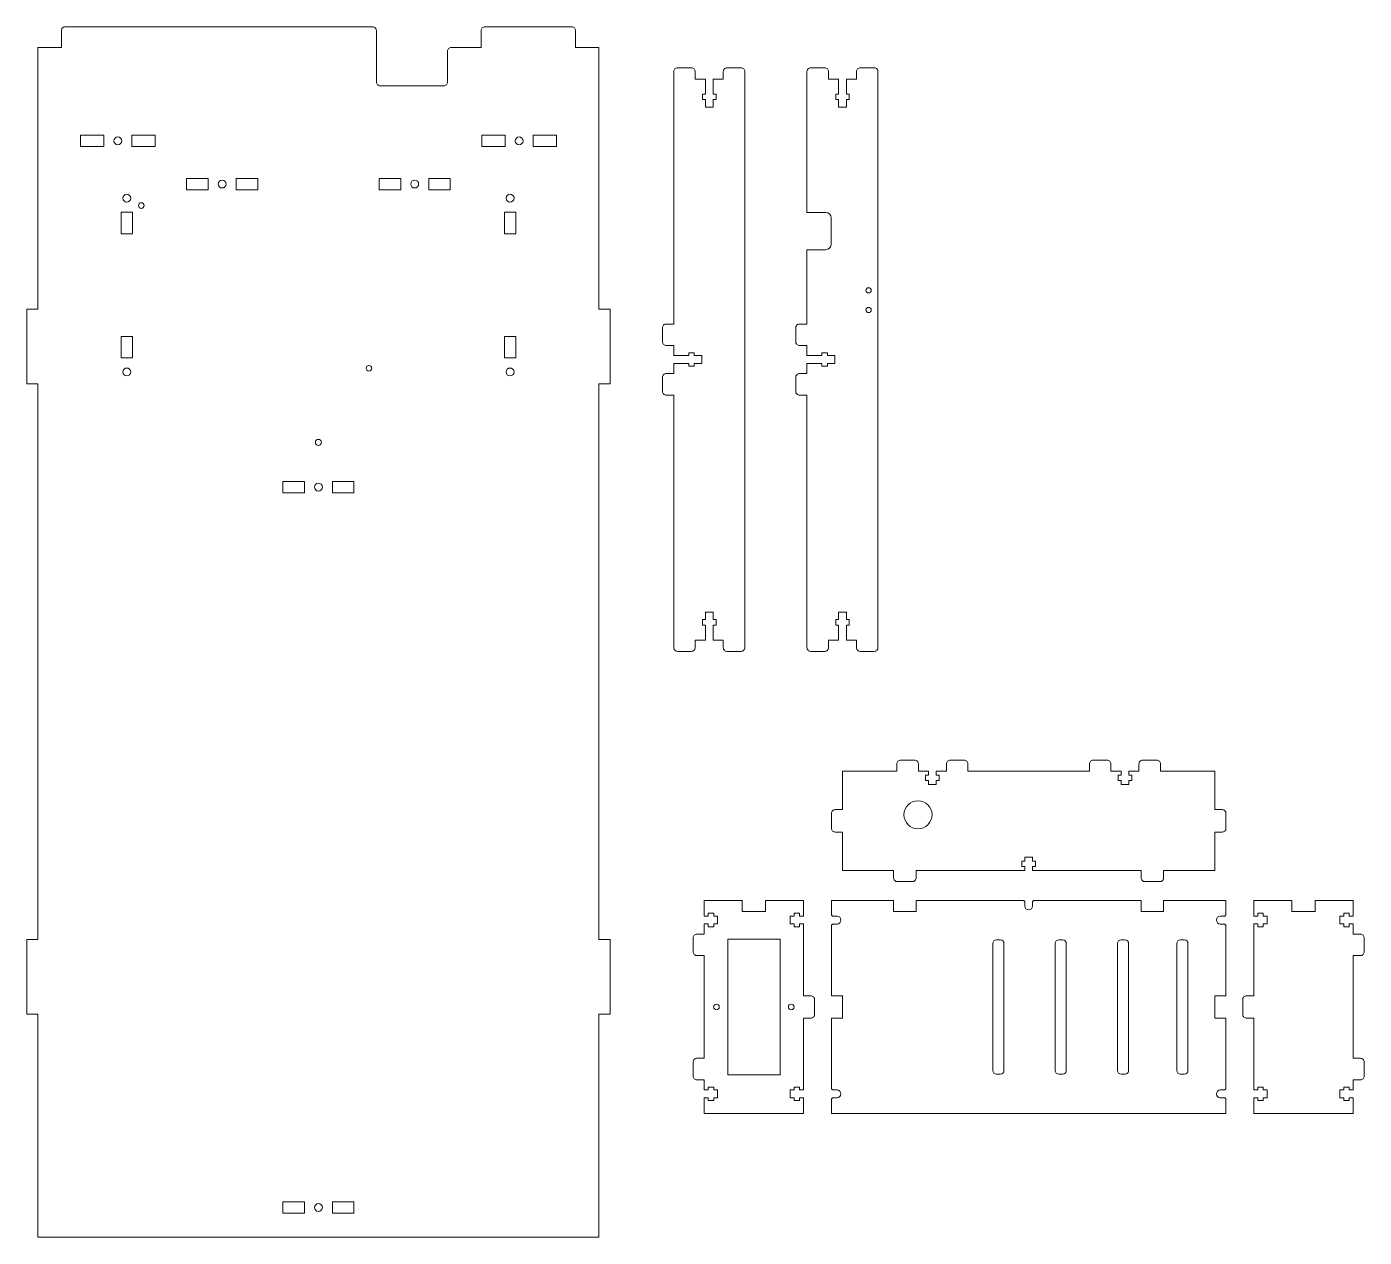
# Model space of a CAD drawing. Header units: millimetres. Extents: x -1089 to 683, y 2344 to 3432.
# Drawn here: x -33 to 683, y 2764 to 3412 of the extents above; entities that cross this region are included whole.
import ezdxf

# ---------------------------------------------------------------- set-up
doc = ezdxf.new("R2010")
doc.units = ezdxf.units.MM
doc.layers.add('LASER (1)', color=94, linetype='CONTINUOUS', lineweight=5, true_color=0x008000)

msp = doc.modelspace()

# ---------------------------------------------------------------- linework, layer by layer
at = {"layer": 'LASER (1)'}
for p, q in [((-14.2, 3400.77), (-14.2, 3409.79)), ((-12.19, 3411.8), (152.26, 3411.8)), ((210.28, 3400.77), (210.28, 3409.79)), ((212.29, 3411.8), (258.79, 3411.8)), ((260.8, 3400.77), (260.8, 3409.79)), ((-26.7, 3400.77), (-14.2, 3400.77)), ((194.32, 3400.77), (210.28, 3400.77)), ((273.3, 3400.77), (260.8, 3400.77)), ((384.56, 3312.56), (384.56, 3387.81)), ((156.28, 3380.16), (190.3, 3380.16)), ((64.32, 3330.68), (52.82, 3330.68)), ((52.82, 3330.68), (52.82, 3324.68)), ((64.32, 3324.68), (64.32, 3330.68)), ((90.81, 3330.68), (79.31, 3330.68)), ((79.31, 3330.68), (79.31, 3324.68)), ((90.81, 3324.68), (90.81, 3330.68)), ((167.29, 3330.68), (155.79, 3330.68)), ((155.79, 3330.68), (155.79, 3324.68)), ((167.29, 3324.68), (167.29, 3330.68)), ((193.79, 3330.68), (182.28, 3330.68)), ((182.28, 3330.68), (182.28, 3324.68)), ((193.79, 3324.68), (193.79, 3330.68)), ((52.82, 3324.68), (64.32, 3324.68)), ((79.31, 3324.68), (90.81, 3324.68)), ((155.79, 3324.68), (167.29, 3324.68)), ((182.28, 3324.68), (193.79, 3324.68)), ((17.8, 3301.14), (17.8, 3312.64)), ((17.8, 3312.64), (23.8, 3312.64)), ((23.8, 3312.64), (23.8, 3301.14)), ((228.8, 3312.64), (222.8, 3312.64)), ((222.8, 3312.64), (222.8, 3301.14)), ((228.8, 3301.14), (228.8, 3312.64)), ((384.56, 3312.56), (394.56, 3312.56)), ((397.56, 3309.56), (397.56, 3295.56)), ((23.8, 3301.14), (17.8, 3301.14)), ((222.8, 3301.14), (228.8, 3301.14)), ((394.56, 3292.56), (384.56, 3292.56)), ((384.56, 3252.82), (384.56, 3292.56)), ((17.8, 3234.71), (17.8, 3246.21)), ((17.8, 3246.21), (23.8, 3246.21)), ((23.8, 3246.21), (23.8, 3234.71)), ((228.8, 3246.21), (222.8, 3246.21)), ((222.8, 3246.21), (222.8, 3234.71)), ((228.8, 3234.71), (228.8, 3246.21)), ((23.8, 3234.71), (17.8, 3234.71)), ((222.8, 3234.71), (228.8, 3234.71)), ((-26.7, 3220.85), (-26.7, 2923.72)), ((273.3, 2923.72), (273.3, 3220.85)), ((403.63, 2993.15), (403.63, 3013.65)), ((403.63, 3013.65), (432.65, 3013.65)), ((470.64, 3013.65), (535.62, 3013.65)), ((573.62, 3013.65), (602.63, 3013.65)), ((602.63, 2993.15), (602.63, 3013.65)), ((403.63, 2981.16), (403.63, 2960.65)), ((602.63, 2981.16), (602.63, 2960.65)), ((403.63, 2960.65), (430.93, 2960.65)), ((442.93, 2960.65), (501.03, 2960.65)), ((505.23, 2960.65), (563.33, 2960.65)), ((575.33, 2960.65), (602.63, 2960.65)), ((349.91, 2944.62), (329.66, 2944.62)), ((329.66, 2936.19), (329.66, 2944.62)), ((349.91, 2944.62), (349.91, 2938.62)), ((362.4, 2944.62), (362.4, 2938.62)), ((362.4, 2944.62), (382.66, 2944.62)), ((382.66, 2936.19), (382.66, 2944.62)), ((397.63, 2937.19), (397.63, 2944.62)), ((430.93, 2944.62), (397.63, 2944.62)), ((430.93, 2944.62), (430.93, 2938.62)), ((442.93, 2944.62), (442.93, 2938.62)), ((500.02, 2944.62), (442.93, 2944.62)), ((506.23, 2944.62), (563.33, 2944.62)), ((563.33, 2944.62), (563.33, 2938.62)), ((575.33, 2944.62), (575.33, 2938.62)), ((575.33, 2944.62), (608.63, 2944.62)), ((608.63, 2937.19), (608.63, 2944.62)), ((623.61, 2936.19), (623.61, 2944.62)), ((643.86, 2944.62), (623.61, 2944.62)), ((643.86, 2944.62), (643.86, 2938.62)), ((656.35, 2944.62), (656.35, 2938.62)), ((656.35, 2944.62), (676.61, 2944.62)), ((676.61, 2936.19), (676.61, 2944.62)), ((362.4, 2938.62), (349.91, 2938.62)), ((430.93, 2938.62), (442.93, 2938.62)), ((563.33, 2938.62), (575.33, 2938.62)), ((643.86, 2938.62), (656.35, 2938.62)), ((329.66, 2931.99), (329.66, 2926.59)), ((382.66, 2931.99), (382.66, 2893.62)), ((397.63, 2893.61), (397.63, 2930.99)), ((608.63, 2893.61), (608.63, 2930.99)), ((623.61, 2931.99), (623.61, 2893.62)), ((676.61, 2931.99), (676.61, 2926.59)), ((370.16, 2923.87), (342.16, 2923.87)), ((342.16, 2923.87), (342.16, 2851.37)), ((370.16, 2851.37), (370.16, 2923.87)), ((483.93, 2853.69), (483.93, 2921.56)), ((485.93, 2923.56), (487.93, 2923.56)), ((489.93, 2921.56), (489.93, 2853.69)), ((517.27, 2853.69), (517.27, 2921.56)), ((519.27, 2923.56), (521.26, 2923.56)), ((523.26, 2921.56), (523.26, 2853.69)), ((550.6, 2853.69), (550.6, 2921.56)), ((552.6, 2923.56), (554.6, 2923.56)), ((556.6, 2921.56), (556.6, 2853.69)), ((582.33, 2921.56), (582.33, 2853.69)), ((584.33, 2923.56), (586.33, 2923.56)), ((588.33, 2921.56), (588.33, 2853.69)), ((329.66, 2915.09), (329.66, 2860.16)), ((676.61, 2915.09), (676.61, 2860.16)), ((397.63, 2893.61), (403.63, 2893.61)), ((403.63, 2893.61), (403.63, 2881.61)), ((608.63, 2893.61), (602.63, 2893.61)), ((602.63, 2893.61), (602.63, 2881.61)), ((382.66, 2881.63), (382.66, 2843.26)), ((397.63, 2881.61), (403.63, 2881.61)), ((397.63, 2844.26), (397.63, 2881.61)), ((608.63, 2881.61), (602.63, 2881.61)), ((608.63, 2844.26), (608.63, 2881.61)), ((623.61, 2881.63), (623.61, 2843.26)), ((329.66, 2848.66), (329.66, 2843.26)), ((342.16, 2851.37), (370.16, 2851.37)), ((485.93, 2851.69), (487.93, 2851.69)), ((519.27, 2851.69), (521.26, 2851.69)), ((552.6, 2851.69), (554.6, 2851.69)), ((584.33, 2851.69), (586.33, 2851.69)), ((676.61, 2848.66), (676.61, 2843.26)), ((329.66, 2839.06), (329.66, 2830.62)), ((382.66, 2839.06), (382.66, 2830.62)), ((397.63, 2830.62), (397.63, 2838.05)), ((608.63, 2830.62), (608.63, 2838.05)), ((623.61, 2839.06), (623.61, 2830.62)), ((676.61, 2839.06), (676.61, 2830.62)), ((382.66, 2830.62), (329.66, 2830.62)), ((608.63, 2830.62), (397.63, 2830.62)), ((676.61, 2830.62), (623.61, 2830.62))]:
    msp.add_line(p, q, dxfattribs=at)
for points in [[(-12.19, 3411.8), (-12.58, 3411.73), (-12.96, 3411.63), (-13.28, 3411.45), (-13.6, 3411.2), (-13.85, 3410.88), (-14.02, 3410.57), (-14.16, 3410.18), (-14.2, 3409.79)], [(154.27, 3409.79), (154.24, 3410.18), (154.13, 3410.57), (153.92, 3410.88), (153.67, 3411.2), (153.39, 3411.45), (153.04, 3411.63), (152.65, 3411.73), (152.26, 3411.8)], [(154.27, 3409.79), (154.27, 3382.17)], [(212.29, 3411.8), (211.9, 3411.73), (211.52, 3411.63), (211.2, 3411.45), (210.88, 3411.2), (210.63, 3410.88), (210.46, 3410.57), (210.32, 3410.18), (210.28, 3409.79)], [(258.79, 3411.8), (259.18, 3411.73), (259.56, 3411.63), (259.88, 3411.45), (260.2, 3411.2), (260.45, 3410.88), (260.62, 3410.57), (260.76, 3410.18), (260.8, 3409.79)], [(-26.7, 3260.85), (-26.7, 3400.77)], [(194.32, 3400.77), (193.93, 3400.7), (193.54, 3400.59), (193.22, 3400.42), (192.91, 3400.17), (192.66, 3399.85), (192.48, 3399.53), (192.34, 3399.15), (192.31, 3398.76)], [(192.31, 3382.17), (192.31, 3398.76)], [(273.3, 3400.77), (273.3, 3260.85)], [(315.33, 3389.82), (314.94, 3389.78), (314.55, 3389.64), (314.2, 3389.47), (313.92, 3389.22), (313.67, 3388.9), (313.46, 3388.58), (313.36, 3388.2), (313.32, 3387.81)], [(313.32, 3387.81), (313.32, 3252.82)], [(322.81, 3389.82), (315.33, 3389.82)], [(324.82, 3387.81), (324.79, 3388.2), (324.68, 3388.58), (324.5, 3388.9), (324.26, 3389.22), (323.94, 3389.47), (323.59, 3389.64), (323.2, 3389.78), (322.81, 3389.82)], [(324.82, 3387.81), (324.82, 3383.82)], [(324.82, 3383.82), (330.22, 3383.82)], [(330.22, 3383.82), (330.22, 3375.82)], [(334.42, 3383.82), (339.81, 3383.82)], [(334.42, 3383.82), (334.42, 3375.82)], [(341.82, 3389.82), (341.44, 3389.78), (341.05, 3389.64), (340.7, 3389.47), (340.41, 3389.22), (340.17, 3388.9), (339.99, 3388.58), (339.85, 3388.2), (339.81, 3387.81)], [(339.81, 3387.81), (339.81, 3383.82)], [(341.82, 3389.82), (349.34, 3389.82)], [(351.31, 3387.81), (351.28, 3388.2), (351.17, 3388.58), (351, 3388.9), (350.75, 3389.22), (350.43, 3389.47), (350.08, 3389.64), (349.73, 3389.78), (349.34, 3389.82)], [(351.31, 3387.81), (351.31, 3079.8)], [(386.57, 3389.82), (386.18, 3389.78), (385.79, 3389.64), (385.44, 3389.47), (385.16, 3389.22), (384.91, 3388.9), (384.7, 3388.58), (384.59, 3388.2), (384.56, 3387.81)], [(394.05, 3389.82), (386.57, 3389.82)], [(396.06, 3387.81), (396.02, 3388.2), (395.92, 3388.58), (395.74, 3388.9), (395.49, 3389.22), (395.18, 3389.47), (394.82, 3389.64), (394.43, 3389.78), (394.05, 3389.82)], [(396.06, 3387.81), (396.06, 3383.82)], [(396.06, 3383.82), (401.45, 3383.82)], [(401.45, 3383.82), (401.45, 3375.82)], [(405.65, 3383.82), (411.05, 3383.82)], [(405.65, 3383.82), (405.65, 3375.82)], [(413.06, 3389.82), (412.67, 3389.78), (412.29, 3389.64), (411.93, 3389.47), (411.65, 3389.22), (411.4, 3388.9), (411.23, 3388.58), (411.09, 3388.2), (411.05, 3387.81)], [(411.05, 3387.81), (411.05, 3383.82)], [(413.06, 3389.82), (420.58, 3389.82)], [(422.55, 3387.81), (422.52, 3388.2), (422.41, 3388.58), (422.23, 3388.9), (421.99, 3389.22), (421.67, 3389.47), (421.32, 3389.64), (420.96, 3389.78), (420.58, 3389.82)], [(422.55, 3387.81), (422.55, 3079.8)], [(156.28, 3380.16), (155.89, 3380.23), (155.51, 3380.34), (155.19, 3380.52), (154.87, 3380.76), (154.62, 3381.08), (154.45, 3381.4), (154.31, 3381.79), (154.27, 3382.17)], [(190.3, 3380.16), (190.68, 3380.23), (191.07, 3380.34), (191.39, 3380.52), (191.71, 3380.76), (191.95, 3381.08), (192.13, 3381.4), (192.27, 3381.79), (192.31, 3382.17)], [(328.74, 3375.82), (328.74, 3372.82)], [(330.22, 3375.82), (328.74, 3375.82)], [(330.22, 3372.82), (328.74, 3372.82)], [(330.22, 3372.82), (330.22, 3368.79)], [(335.93, 3375.82), (334.42, 3375.82)], [(335.93, 3372.82), (334.42, 3372.82)], [(334.42, 3372.82), (334.42, 3368.79)], [(335.93, 3375.82), (335.93, 3372.82)], [(399.97, 3375.82), (399.97, 3372.82)], [(401.45, 3375.82), (399.97, 3375.82)], [(401.45, 3372.82), (399.97, 3372.82)], [(401.45, 3372.82), (401.45, 3368.79)], [(407.17, 3375.82), (405.65, 3375.82)], [(407.17, 3372.82), (405.65, 3372.82)], [(405.65, 3372.82), (405.65, 3368.79)], [(407.17, 3375.82), (407.17, 3372.82)], [(330.22, 3368.79), (334.42, 3368.79)], [(401.45, 3368.79), (405.65, 3368.79)], [(-3.99, 3353.77), (8.49, 3353.77)], [(-3.99, 3347.77), (-3.99, 3353.77)], [(8.49, 3347.77), (-3.99, 3347.77)], [(8.49, 3347.77), (8.49, 3353.77)], [(13.89, 3350.77), (14.07, 3351.58), (14.53, 3352.25), (15.2, 3352.71), (16.01, 3352.89), (16.82, 3352.71), (17.49, 3352.25), (17.95, 3351.58), (18.09, 3350.77), (17.95, 3349.96), (17.49, 3349.29), (16.82, 3348.83), (16.01, 3348.69), (15.2, 3348.83), (14.53, 3349.29), (14.07, 3349.96), (13.89, 3350.77)], [(23.49, 3353.77), (36.01, 3353.77)], [(23.49, 3347.77), (23.49, 3353.77)], [(36.01, 3347.77), (23.49, 3347.77)], [(36.01, 3353.77), (36.01, 3347.77)], [(210.63, 3353.77), (223.11, 3353.77)], [(210.63, 3347.77), (210.63, 3353.77)], [(223.11, 3347.77), (210.63, 3347.77)], [(223.11, 3347.77), (223.11, 3353.77)], [(228.51, 3350.77), (228.69, 3351.58), (229.15, 3352.25), (229.82, 3352.71), (230.63, 3352.89), (231.44, 3352.71), (232.11, 3352.25), (232.57, 3351.58), (232.71, 3350.77), (232.57, 3349.96), (232.11, 3349.29), (231.44, 3348.83), (230.63, 3348.69), (229.82, 3348.83), (229.15, 3349.29), (228.69, 3349.96), (228.51, 3350.77)], [(238.11, 3353.77), (250.63, 3353.77)], [(238.11, 3347.77), (238.11, 3353.77)], [(250.63, 3347.77), (238.11, 3347.77)], [(250.63, 3353.77), (250.63, 3347.77)], [(417.54, 3269.44), (418.07, 3269.55), (418.53, 3269.83), (418.85, 3270.29), (418.95, 3270.82), (418.85, 3271.38), (418.53, 3271.81), (418.07, 3272.12), (417.54, 3272.23), (417.01, 3272.12), (416.55, 3271.81), (416.24, 3271.38), (416.13, 3270.82), (416.24, 3270.29), (416.55, 3269.83), (417.01, 3269.55), (417.54, 3269.44)], [(-32.7, 3260.85), (-26.7, 3260.85)], [(-32.7, 3220.85), (-32.7, 3260.85)], [(273.3, 3260.85), (279.3, 3260.85)], [(279.3, 3260.85), (279.3, 3220.85)], [(417.54, 3258.93), (418.07, 3259.04), (418.53, 3259.35), (418.85, 3259.81), (418.95, 3260.34), (418.85, 3260.87), (418.53, 3261.33), (418.07, 3261.61), (417.54, 3261.72), (417.01, 3261.61), (416.55, 3261.33), (416.24, 3260.87), (416.13, 3260.34), (416.24, 3259.81), (416.55, 3259.35), (417.01, 3259.04), (417.54, 3258.93)], [(309.33, 3252.82), (308.95, 3252.78), (308.56, 3252.68), (308.2, 3252.5), (307.92, 3252.25), (307.68, 3251.94), (307.46, 3251.58), (307.36, 3251.23), (307.32, 3250.81)], [(307.32, 3243.33), (307.32, 3250.81)], [(309.33, 3252.82), (313.32, 3252.82)], [(380.57, 3252.82), (380.18, 3252.78), (379.79, 3252.68), (379.44, 3252.5), (379.16, 3252.25), (378.91, 3251.94), (378.7, 3251.58), (378.59, 3251.23), (378.56, 3250.81)], [(378.56, 3243.33), (378.56, 3250.81)], [(380.57, 3252.82), (384.56, 3252.82)], [(307.32, 3243.33), (307.36, 3242.94), (307.46, 3242.55), (307.68, 3242.2), (307.92, 3241.92), (308.2, 3241.67), (308.56, 3241.46), (308.95, 3241.35), (309.33, 3241.32)], [(309.33, 3241.32), (313.32, 3241.32)], [(313.32, 3241.32), (313.32, 3235.92)], [(378.56, 3243.33), (378.59, 3242.94), (378.7, 3242.55), (378.91, 3242.2), (379.16, 3241.92), (379.44, 3241.67), (379.79, 3241.46), (380.18, 3241.35), (380.57, 3241.32)], [(380.57, 3241.32), (384.56, 3241.32)], [(384.56, 3241.32), (384.56, 3235.92)], [(321.33, 3235.92), (313.32, 3235.92)], [(321.33, 3237.44), (321.33, 3235.92)], [(324.33, 3237.44), (321.33, 3237.44)], [(324.33, 3237.44), (324.33, 3235.92)], [(328.31, 3235.92), (324.33, 3235.92)], [(328.31, 3235.92), (328.31, 3231.72)], [(392.56, 3235.92), (384.56, 3235.92)], [(392.56, 3237.44), (392.56, 3235.92)], [(395.56, 3237.44), (392.56, 3237.44)], [(395.56, 3237.44), (395.56, 3235.92)], [(399.55, 3235.92), (395.56, 3235.92)], [(399.55, 3235.92), (399.55, 3231.72)], [(309.33, 3226.33), (308.95, 3226.29), (308.56, 3226.18), (308.2, 3225.97), (307.92, 3225.73), (307.68, 3225.44), (307.46, 3225.09), (307.36, 3224.7), (307.32, 3224.31)], [(309.33, 3226.33), (313.32, 3226.33)], [(321.33, 3231.72), (313.32, 3231.72)], [(313.32, 3231.72), (313.32, 3226.33)], [(321.33, 3231.72), (321.33, 3230.24)], [(324.33, 3230.24), (321.33, 3230.24)], [(328.31, 3231.72), (324.33, 3231.72)], [(324.33, 3231.72), (324.33, 3230.24)], [(380.57, 3226.33), (380.18, 3226.29), (379.79, 3226.18), (379.44, 3225.97), (379.16, 3225.73), (378.91, 3225.44), (378.7, 3225.09), (378.59, 3224.7), (378.56, 3224.31)], [(380.57, 3226.33), (384.56, 3226.33)], [(392.56, 3231.72), (384.56, 3231.72)], [(384.56, 3231.72), (384.56, 3226.33)], [(392.56, 3231.72), (392.56, 3230.24)], [(395.56, 3230.24), (392.56, 3230.24)], [(399.55, 3231.72), (395.56, 3231.72)], [(395.56, 3231.72), (395.56, 3230.24)], [(-26.7, 3220.85), (-32.7, 3220.85)], [(279.3, 3220.85), (273.3, 3220.85)], [(307.32, 3224.31), (307.32, 3216.84)], [(378.56, 3224.31), (378.56, 3216.84)], [(307.32, 3216.84), (307.36, 3216.45), (307.46, 3216.06), (307.68, 3215.71), (307.92, 3215.42), (308.2, 3215.18), (308.56, 3214.97), (308.95, 3214.86), (309.33, 3214.82)], [(309.33, 3214.82), (313.32, 3214.82)], [(313.32, 3079.8), (313.32, 3214.82)], [(378.56, 3216.84), (378.59, 3216.45), (378.7, 3216.06), (378.91, 3215.71), (379.16, 3215.42), (379.44, 3215.18), (379.79, 3214.97), (380.18, 3214.86), (380.57, 3214.82)], [(380.57, 3214.82), (384.56, 3214.82)], [(384.56, 3079.8), (384.56, 3214.82)], [(124.91, 3189.52), (124.76, 3190.12), (124.41, 3190.65), (123.92, 3191), (123.28, 3191.11), (122.68, 3191), (122.15, 3190.65), (121.8, 3190.12), (121.7, 3189.52), (121.8, 3188.89), (122.15, 3188.39), (122.68, 3188.04), (123.28, 3187.9), (123.92, 3188.04), (124.41, 3188.39), (124.76, 3188.89), (124.91, 3189.52)], [(104.32, 3168.63), (104.32, 3162.63)], [(115.82, 3168.63), (104.32, 3168.63)], [(104.32, 3162.63), (115.82, 3162.63)], [(115.82, 3162.63), (115.82, 3168.63)], [(125.42, 3165.63), (125.24, 3166.41), (124.78, 3167.11), (124.11, 3167.57), (123.3, 3167.71), (122.49, 3167.57), (121.82, 3167.11), (121.36, 3166.41), (121.22, 3165.63), (121.36, 3164.82), (121.82, 3164.15), (122.49, 3163.69), (123.3, 3163.51), (124.11, 3163.69), (124.78, 3164.15), (125.24, 3164.82), (125.42, 3165.63)], [(130.81, 3168.63), (130.81, 3162.63)], [(142.31, 3168.63), (130.81, 3168.63)], [(130.81, 3162.63), (142.31, 3162.63)], [(142.31, 3162.63), (142.31, 3168.63)], [(330.22, 3094.79), (330.22, 3098.81)], [(330.22, 3098.81), (334.42, 3098.81)], [(334.42, 3094.79), (334.42, 3098.81)], [(401.45, 3094.79), (401.45, 3098.81)], [(401.45, 3098.81), (405.65, 3098.81)], [(405.65, 3094.79), (405.65, 3098.81)], [(328.74, 3091.79), (328.74, 3094.79)], [(330.22, 3094.79), (328.74, 3094.79)], [(330.22, 3091.79), (328.74, 3091.79)], [(330.22, 3083.82), (330.22, 3091.79)], [(335.93, 3094.79), (334.42, 3094.79)], [(335.93, 3091.79), (334.42, 3091.79)], [(334.42, 3083.82), (334.42, 3091.79)], [(335.93, 3091.79), (335.93, 3094.79)], [(399.97, 3091.79), (399.97, 3094.79)], [(401.45, 3094.79), (399.97, 3094.79)], [(401.45, 3091.79), (399.97, 3091.79)], [(401.45, 3083.82), (401.45, 3091.79)], [(407.17, 3094.79), (405.65, 3094.79)], [(407.17, 3091.79), (405.65, 3091.79)], [(405.65, 3083.82), (405.65, 3091.79)], [(407.17, 3091.79), (407.17, 3094.79)], [(324.82, 3079.8), (324.82, 3083.82)], [(324.82, 3083.82), (330.22, 3083.82)], [(334.42, 3083.82), (339.81, 3083.82)], [(339.81, 3079.8), (339.81, 3083.82)], [(396.06, 3079.8), (396.06, 3083.82)], [(396.06, 3083.82), (401.45, 3083.82)], [(405.65, 3083.82), (411.05, 3083.82)], [(411.05, 3079.8), (411.05, 3083.82)], [(313.32, 3079.8), (313.36, 3079.41), (313.46, 3079.02), (313.67, 3078.71), (313.92, 3078.39), (314.2, 3078.14), (314.55, 3077.97), (314.94, 3077.86), (315.33, 3077.79)], [(322.81, 3077.79), (315.33, 3077.79)], [(322.81, 3077.79), (323.2, 3077.86), (323.59, 3077.97), (323.94, 3078.14), (324.26, 3078.39), (324.5, 3078.71), (324.68, 3079.02), (324.79, 3079.41), (324.82, 3079.8)], [(339.81, 3079.8), (339.85, 3079.41), (339.99, 3079.02), (340.17, 3078.71), (340.41, 3078.39), (340.7, 3078.14), (341.05, 3077.97), (341.44, 3077.86), (341.82, 3077.79)], [(341.82, 3077.79), (349.34, 3077.79)], [(349.34, 3077.79), (349.73, 3077.86), (350.08, 3077.97), (350.43, 3078.14), (350.75, 3078.39), (351, 3078.71), (351.17, 3079.02), (351.28, 3079.41), (351.31, 3079.8)], [(384.56, 3079.8), (384.59, 3079.41), (384.7, 3079.02), (384.91, 3078.71), (385.16, 3078.39), (385.44, 3078.14), (385.79, 3077.97), (386.18, 3077.86), (386.57, 3077.79)], [(394.05, 3077.79), (386.57, 3077.79)], [(394.05, 3077.79), (394.43, 3077.86), (394.82, 3077.97), (395.18, 3078.14), (395.49, 3078.39), (395.74, 3078.71), (395.92, 3079.02), (396.02, 3079.41), (396.06, 3079.8)], [(411.05, 3079.8), (411.09, 3079.41), (411.23, 3079.02), (411.4, 3078.71), (411.65, 3078.39), (411.93, 3078.14), (412.29, 3077.97), (412.67, 3077.86), (413.06, 3077.79)], [(413.06, 3077.79), (420.58, 3077.79)], [(420.58, 3077.79), (420.96, 3077.86), (421.32, 3077.97), (421.67, 3078.14), (421.99, 3078.39), (422.23, 3078.71), (422.41, 3079.02), (422.52, 3079.41), (422.55, 3079.8)], [(432.65, 3017.64), (432.68, 3018.03), (432.79, 3018.42), (432.96, 3018.77), (433.21, 3019.05), (433.53, 3019.3), (433.88, 3019.51), (434.23, 3019.62), (434.66, 3019.65)], [(442.14, 3019.65), (434.66, 3019.65)], [(442.14, 3019.65), (442.52, 3019.62), (442.91, 3019.51), (443.27, 3019.3), (443.55, 3019.05), (443.79, 3018.77), (444.01, 3018.42), (444.11, 3018.03), (444.15, 3017.64)], [(459.14, 3017.64), (459.18, 3018.03), (459.28, 3018.42), (459.49, 3018.77), (459.74, 3019.05), (460.02, 3019.3), (460.38, 3019.51), (460.76, 3019.62), (461.15, 3019.65)], [(461.15, 3019.65), (468.63, 3019.65)], [(468.63, 3019.65), (469.02, 3019.62), (469.41, 3019.51), (469.76, 3019.3), (470.04, 3019.05), (470.29, 3018.77), (470.5, 3018.42), (470.61, 3018.03), (470.64, 3017.64)], [(537.63, 3019.65), (537.25, 3019.62), (536.86, 3019.51), (536.5, 3019.3), (536.22, 3019.05), (535.98, 3018.77), (535.76, 3018.42), (535.66, 3018.03), (535.62, 3017.64)], [(545.11, 3019.65), (537.63, 3019.65)], [(547.12, 3017.64), (547.09, 3018.03), (546.98, 3018.42), (546.77, 3018.77), (546.52, 3019.05), (546.24, 3019.3), (545.89, 3019.51), (545.5, 3019.62), (545.11, 3019.65)], [(564.13, 3019.65), (563.74, 3019.62), (563.35, 3019.51), (563, 3019.3), (562.72, 3019.05), (562.47, 3018.77), (562.26, 3018.42), (562.15, 3018.03), (562.12, 3017.64)], [(564.13, 3019.65), (571.61, 3019.65)], [(573.62, 3017.64), (573.58, 3018.03), (573.48, 3018.42), (573.3, 3018.77), (573.05, 3019.05), (572.73, 3019.3), (572.38, 3019.51), (572.03, 3019.62), (571.61, 3019.65)], [(432.65, 3017.64), (432.65, 3013.65)], [(444.15, 3017.64), (444.15, 3013.65)], [(444.15, 3013.65), (449.54, 3013.65)], [(448.03, 3011.64), (448.03, 3008.65)], [(449.54, 3011.64), (448.03, 3011.64)], [(449.54, 3013.65), (449.54, 3011.64)], [(453.74, 3013.65), (453.74, 3011.64)], [(453.74, 3013.65), (459.14, 3013.65)], [(455.26, 3011.64), (453.74, 3011.64)], [(455.26, 3011.64), (455.26, 3008.65)], [(459.14, 3017.64), (459.14, 3013.65)], [(470.64, 3017.64), (470.64, 3013.65)], [(535.62, 3017.64), (535.62, 3013.65)], [(547.12, 3017.64), (547.12, 3013.65)], [(552.52, 3013.65), (547.12, 3013.65)], [(551, 3011.64), (551, 3008.65)], [(552.52, 3011.64), (551, 3011.64)], [(552.52, 3013.65), (552.52, 3011.64)], [(556.72, 3013.65), (556.72, 3011.64)], [(562.12, 3013.65), (556.72, 3013.65)], [(558.24, 3011.64), (556.72, 3011.64)], [(558.24, 3011.64), (558.24, 3008.65)], [(562.12, 3017.64), (562.12, 3013.65)], [(573.62, 3017.64), (573.62, 3013.65)], [(449.54, 3008.65), (448.03, 3008.65)], [(449.54, 3006.63), (449.54, 3008.65)], [(453.74, 3006.63), (449.54, 3006.63)], [(455.26, 3008.65), (453.74, 3008.65)], [(453.74, 3008.65), (453.74, 3006.63)], [(552.52, 3008.65), (551, 3008.65)], [(552.52, 3006.63), (552.52, 3008.65)], [(556.72, 3006.63), (552.52, 3006.63)], [(558.24, 3008.65), (556.72, 3008.65)], [(556.72, 3008.65), (556.72, 3006.63)], [(397.63, 2991.14), (397.67, 2991.53), (397.78, 2991.92), (397.99, 2992.27), (398.23, 2992.55), (398.52, 2992.8), (398.87, 2993.01), (399.26, 2993.12), (399.65, 2993.15)], [(397.63, 2991.14), (397.63, 2983.13)], [(403.63, 2993.15), (399.65, 2993.15)], [(602.63, 2993.15), (606.62, 2993.15)], [(608.63, 2991.14), (608.59, 2991.53), (608.49, 2991.92), (608.28, 2992.27), (608.03, 2992.55), (607.75, 2992.8), (607.39, 2993.01), (607.01, 2993.12), (606.62, 2993.15)], [(608.63, 2991.14), (608.63, 2983.13)], [(399.65, 2981.16), (399.26, 2981.19), (398.87, 2981.3), (398.52, 2981.47), (398.23, 2981.72), (397.99, 2982.04), (397.78, 2982.39), (397.67, 2982.74), (397.63, 2983.13)], [(606.62, 2981.16), (607.01, 2981.19), (607.39, 2981.3), (607.75, 2981.47), (608.03, 2981.72), (608.28, 2982.04), (608.49, 2982.39), (608.59, 2982.74), (608.63, 2983.13)], [(403.63, 2981.16), (399.65, 2981.16)], [(602.63, 2981.16), (606.62, 2981.16)], [(501.03, 2965.66), (499.52, 2965.66)], [(499.52, 2962.67), (499.52, 2965.66)], [(501.03, 2962.67), (499.52, 2962.67)], [(505.23, 2967.67), (501.03, 2967.67)], [(501.03, 2967.67), (501.03, 2965.66)], [(501.03, 2960.65), (501.03, 2962.67)], [(505.23, 2965.66), (505.23, 2967.67)], [(506.75, 2965.66), (505.23, 2965.66)], [(505.23, 2960.65), (505.23, 2962.67)], [(506.75, 2962.67), (505.23, 2962.67)], [(506.75, 2962.67), (506.75, 2965.66)], [(430.93, 2960.65), (430.93, 2956.67)], [(430.93, 2956.67), (430.97, 2956.28), (431.08, 2955.89), (431.25, 2955.54), (431.5, 2955.26), (431.82, 2955.01), (432.17, 2954.8), (432.52, 2954.69), (432.91, 2954.66)], [(440.92, 2954.66), (432.91, 2954.66)], [(440.92, 2954.66), (441.31, 2954.69), (441.69, 2954.8), (442.05, 2955.01), (442.33, 2955.26), (442.58, 2955.54), (442.79, 2955.89), (442.89, 2956.28), (442.93, 2956.67)], [(442.93, 2960.65), (442.93, 2956.67)], [(563.33, 2960.65), (563.33, 2956.67)], [(565.35, 2954.66), (564.96, 2954.69), (564.57, 2954.8), (564.22, 2955.01), (563.93, 2955.26), (563.69, 2955.54), (563.48, 2955.89), (563.37, 2956.28), (563.33, 2956.67)], [(565.35, 2954.66), (573.35, 2954.66)], [(575.33, 2956.67), (575.29, 2956.28), (575.19, 2955.89), (575.01, 2955.54), (574.76, 2955.26), (574.45, 2955.01), (574.09, 2954.8), (573.74, 2954.69), (573.35, 2954.66)], [(575.33, 2960.65), (575.33, 2956.67)], [(329.66, 2936.19), (331.67, 2936.19)], [(331.67, 2937.71), (334.67, 2937.71)], [(331.67, 2937.71), (331.67, 2936.19)], [(334.67, 2937.71), (334.67, 2936.19)], [(334.67, 2936.19), (336.68, 2936.19)], [(336.68, 2936.19), (336.68, 2931.99)], [(377.65, 2936.19), (375.64, 2936.19)], [(375.64, 2936.19), (375.64, 2931.99)], [(380.65, 2937.71), (377.65, 2937.71)], [(377.65, 2937.71), (377.65, 2936.19)], [(380.65, 2937.71), (380.65, 2936.19)], [(382.66, 2936.19), (380.65, 2936.19)], [(623.61, 2936.19), (625.62, 2936.19)], [(625.62, 2937.71), (628.62, 2937.71)], [(625.62, 2937.71), (625.62, 2936.19)], [(628.62, 2937.71), (628.62, 2936.19)], [(628.62, 2936.19), (630.63, 2936.19)], [(630.63, 2936.19), (630.63, 2931.99)], [(671.6, 2936.19), (669.59, 2936.19)], [(669.59, 2936.19), (669.59, 2931.99)], [(674.6, 2937.71), (671.6, 2937.71)], [(671.6, 2937.71), (671.6, 2936.19)], [(674.6, 2937.71), (674.6, 2936.19)], [(676.61, 2936.19), (674.6, 2936.19)], [(325.67, 2926.59), (325.28, 2926.56), (324.89, 2926.45), (324.54, 2926.27), (324.26, 2926.03), (324.01, 2925.71), (323.8, 2925.36), (323.69, 2925), (323.66, 2924.58)], [(325.67, 2926.59), (329.66, 2926.59)], [(329.66, 2931.99), (331.67, 2931.99)], [(331.67, 2931.99), (331.67, 2930.47)], [(331.67, 2930.47), (334.67, 2930.47)], [(336.68, 2931.99), (334.67, 2931.99)], [(334.67, 2931.99), (334.67, 2930.47)], [(375.64, 2931.99), (377.65, 2931.99)], [(377.65, 2931.99), (377.65, 2930.47)], [(380.65, 2930.47), (377.65, 2930.47)], [(380.65, 2931.99), (380.65, 2930.47)], [(382.66, 2931.99), (380.65, 2931.99)], [(623.61, 2931.99), (625.62, 2931.99)], [(625.62, 2931.99), (625.62, 2930.47)], [(625.62, 2930.47), (628.62, 2930.47)], [(630.63, 2931.99), (628.62, 2931.99)], [(628.62, 2931.99), (628.62, 2930.47)], [(669.59, 2931.99), (671.6, 2931.99)], [(671.6, 2931.99), (671.6, 2930.47)], [(674.6, 2930.47), (671.6, 2930.47)], [(674.6, 2931.99), (674.6, 2930.47)], [(676.61, 2931.99), (674.6, 2931.99)], [(680.59, 2926.59), (676.61, 2926.59)], [(680.59, 2926.59), (680.98, 2926.56), (681.37, 2926.45), (681.72, 2926.27), (682, 2926.03), (682.25, 2925.71), (682.46, 2925.36), (682.57, 2925), (682.6, 2924.58)], [(-32.7, 2923.72), (-26.7, 2923.72)], [(-32.7, 2883.71), (-32.7, 2923.72)], [(273.3, 2923.72), (279.3, 2923.72)], [(279.3, 2923.72), (279.3, 2883.71)], [(323.66, 2917.1), (323.66, 2924.58)], [(682.6, 2917.1), (682.6, 2924.58)], [(323.66, 2917.1), (323.69, 2916.71), (323.8, 2916.32), (324.01, 2915.97), (324.26, 2915.69), (324.54, 2915.44), (324.89, 2915.23), (325.28, 2915.13), (325.67, 2915.09)], [(325.67, 2915.09), (329.66, 2915.09)], [(680.59, 2915.09), (676.61, 2915.09)], [(682.6, 2917.1), (682.57, 2916.71), (682.46, 2916.32), (682.25, 2915.97), (682, 2915.69), (681.72, 2915.44), (681.37, 2915.23), (680.98, 2915.13), (680.59, 2915.09)], [(382.66, 2893.62), (386.64, 2893.62)], [(388.65, 2891.61), (388.62, 2892), (388.51, 2892.39), (388.3, 2892.74), (388.05, 2893.02), (387.77, 2893.27), (387.42, 2893.48), (387.03, 2893.59), (386.64, 2893.62)], [(388.65, 2891.61), (388.65, 2883.6)], [(617.61, 2891.61), (617.64, 2892), (617.75, 2892.39), (617.96, 2892.74), (618.21, 2893.02), (618.49, 2893.27), (618.84, 2893.48), (619.23, 2893.59), (619.62, 2893.62)], [(617.61, 2891.61), (617.61, 2883.6)], [(623.61, 2893.62), (619.62, 2893.62)], [(-26.7, 2883.71), (-32.7, 2883.71)], [(-26.7, 2764.48), (-26.7, 2883.71)], [(273.3, 2883.71), (273.3, 2764.48)], [(279.3, 2883.71), (273.3, 2883.71)], [(386.64, 2881.63), (387.03, 2881.66), (387.42, 2881.77), (387.77, 2881.94), (388.05, 2882.19), (388.3, 2882.51), (388.51, 2882.86), (388.62, 2883.21), (388.65, 2883.6)], [(619.62, 2881.63), (619.23, 2881.66), (618.84, 2881.77), (618.49, 2881.94), (618.21, 2882.19), (617.96, 2882.51), (617.75, 2882.86), (617.64, 2883.21), (617.61, 2883.6)], [(382.66, 2881.63), (386.64, 2881.63)], [(623.61, 2881.63), (619.62, 2881.63)], [(323.66, 2858.15), (323.69, 2858.54), (323.8, 2858.92), (324.01, 2859.28), (324.26, 2859.56), (324.54, 2859.81), (324.89, 2860.02), (325.28, 2860.12), (325.67, 2860.16)], [(323.66, 2858.15), (323.66, 2850.67)], [(325.67, 2860.16), (329.66, 2860.16)], [(680.59, 2860.16), (676.61, 2860.16)], [(682.6, 2858.15), (682.57, 2858.54), (682.46, 2858.92), (682.25, 2859.28), (682, 2859.56), (681.72, 2859.81), (681.37, 2860.02), (680.98, 2860.12), (680.59, 2860.16)], [(682.6, 2858.15), (682.6, 2850.67)], [(325.67, 2848.66), (325.28, 2848.69), (324.89, 2848.8), (324.54, 2848.98), (324.26, 2849.22), (324.01, 2849.54), (323.8, 2849.89), (323.69, 2850.25), (323.66, 2850.67)], [(325.67, 2848.66), (329.66, 2848.66)], [(680.59, 2848.66), (676.61, 2848.66)], [(680.59, 2848.66), (680.98, 2848.69), (681.37, 2848.8), (681.72, 2848.98), (682, 2849.22), (682.25, 2849.54), (682.46, 2849.89), (682.57, 2850.25), (682.6, 2850.67)], [(329.66, 2843.26), (331.67, 2843.26)], [(331.67, 2844.77), (334.67, 2844.77)], [(331.67, 2844.77), (331.67, 2843.26)], [(334.67, 2844.77), (334.67, 2843.26)], [(334.67, 2843.26), (336.68, 2843.26)], [(336.68, 2843.26), (336.68, 2839.06)], [(377.65, 2843.26), (375.64, 2843.26)], [(375.64, 2843.26), (375.64, 2839.06)], [(380.65, 2844.77), (377.65, 2844.77)], [(377.65, 2844.77), (377.65, 2843.26)], [(380.65, 2844.77), (380.65, 2843.26)], [(382.66, 2843.26), (380.65, 2843.26)], [(623.61, 2843.26), (625.62, 2843.26)], [(625.62, 2844.77), (628.62, 2844.77)], [(625.62, 2844.77), (625.62, 2843.26)], [(628.62, 2844.77), (628.62, 2843.26)], [(628.62, 2843.26), (630.63, 2843.26)], [(630.63, 2843.26), (630.63, 2839.06)], [(671.6, 2843.26), (669.59, 2843.26)], [(669.59, 2843.26), (669.59, 2839.06)], [(674.6, 2844.77), (671.6, 2844.77)], [(671.6, 2844.77), (671.6, 2843.26)], [(674.6, 2844.77), (674.6, 2843.26)], [(676.61, 2843.26), (674.6, 2843.26)], [(329.66, 2839.06), (331.67, 2839.06)], [(331.67, 2839.06), (331.67, 2837.54)], [(331.67, 2837.54), (334.67, 2837.54)], [(336.68, 2839.06), (334.67, 2839.06)], [(334.67, 2839.06), (334.67, 2837.54)], [(375.64, 2839.06), (377.65, 2839.06)], [(377.65, 2839.06), (377.65, 2837.54)], [(380.65, 2837.54), (377.65, 2837.54)], [(380.65, 2839.06), (380.65, 2837.54)], [(382.66, 2839.06), (380.65, 2839.06)], [(623.61, 2839.06), (625.62, 2839.06)], [(625.62, 2839.06), (625.62, 2837.54)], [(625.62, 2837.54), (628.62, 2837.54)], [(630.63, 2839.06), (628.62, 2839.06)], [(628.62, 2839.06), (628.62, 2837.54)], [(669.59, 2839.06), (671.6, 2839.06)], [(671.6, 2839.06), (671.6, 2837.54)], [(674.6, 2837.54), (671.6, 2837.54)], [(674.6, 2839.06), (674.6, 2837.54)], [(676.61, 2839.06), (674.6, 2839.06)], [(104.32, 2783.4), (104.32, 2777.41)], [(115.82, 2783.4), (104.32, 2783.4)], [(115.82, 2777.41), (115.82, 2783.4)], [(125.42, 2780.41), (125.24, 2781.22), (124.78, 2781.89), (124.11, 2782.35), (123.3, 2782.52), (122.49, 2782.35), (121.82, 2781.89), (121.36, 2781.22), (121.22, 2780.41), (121.36, 2779.59), (121.82, 2778.92), (122.49, 2778.47), (123.3, 2778.32), (124.11, 2778.47), (124.78, 2778.92), (125.24, 2779.59), (125.42, 2780.41)], [(130.81, 2783.4), (130.81, 2777.41)], [(142.31, 2783.4), (130.81, 2783.4)], [(142.31, 2777.41), (142.31, 2783.4)], [(104.32, 2777.41), (115.82, 2777.41)], [(130.81, 2777.41), (142.31, 2777.41)], [(273.3, 2764.48), (-26.7, 2764.48)]]:
    msp.add_lwpolyline(points, dxfattribs=at)
at = {"layer": 'LASER (1)', "color": 94, "true_color": 0x007f00}
for points in [[(500.02, 2944.62), (500.2, 2944.59), (500.41, 2944.55), (500.58, 2944.45), (500.73, 2944.31), (500.83, 2944.17), (500.94, 2943.99), (501.01, 2943.81), (501.01, 2943.6)], [(501.01, 2941.63), (501.01, 2943.6)], [(505.21, 2941.63), (505.06, 2940.81), (504.61, 2940.14), (503.94, 2939.69), (503.12, 2939.51), (502.31, 2939.69), (501.64, 2940.14), (501.18, 2940.81), (501.01, 2941.63)], [(505.21, 2943.6), (505.24, 2943.81), (505.28, 2943.99), (505.38, 2944.17), (505.52, 2944.31), (505.66, 2944.45), (505.84, 2944.55), (506.02, 2944.59), (506.23, 2944.62)], [(505.21, 2941.63), (505.21, 2943.6)], [(398.65, 2936.17), (398.44, 2936.21), (398.27, 2936.24), (398.09, 2936.35), (397.95, 2936.49), (397.81, 2936.63), (397.7, 2936.81), (397.67, 2936.98), (397.63, 2937.19)], [(400.63, 2936.17), (398.65, 2936.17)], [(400.63, 2936.17), (401.44, 2936.03), (402.11, 2935.57), (402.57, 2934.9), (402.75, 2934.09), (402.57, 2933.28), (402.11, 2932.61), (401.44, 2932.15), (400.63, 2931.97)], [(605.63, 2936.17), (604.82, 2936.03), (604.15, 2935.57), (603.69, 2934.9), (603.52, 2934.09), (603.69, 2933.28), (604.15, 2932.61), (604.82, 2932.15), (605.63, 2931.97)], [(605.63, 2936.17), (607.61, 2936.17)], [(607.61, 2936.17), (607.82, 2936.21), (608, 2936.24), (608.17, 2936.35), (608.31, 2936.49), (608.46, 2936.63), (608.56, 2936.81), (608.6, 2936.98), (608.63, 2937.19)], [(397.63, 2930.99), (397.67, 2931.16), (397.7, 2931.37), (397.81, 2931.55), (397.95, 2931.69), (398.09, 2931.8), (398.27, 2931.9), (398.44, 2931.97), (398.65, 2931.97)], [(400.63, 2931.97), (398.65, 2931.97)], [(605.63, 2931.97), (607.61, 2931.97)], [(608.63, 2930.99), (608.6, 2931.16), (608.56, 2931.37), (608.46, 2931.55), (608.31, 2931.69), (608.17, 2931.8), (608, 2931.9), (607.82, 2931.97), (607.61, 2931.97)], [(398.65, 2843.24), (398.44, 2843.28), (398.27, 2843.31), (398.09, 2843.42), (397.95, 2843.56), (397.81, 2843.7), (397.7, 2843.87), (397.67, 2844.05), (397.63, 2844.26)], [(400.63, 2843.24), (398.65, 2843.24)], [(400.63, 2843.24), (401.44, 2843.1), (402.11, 2842.64), (402.57, 2841.97), (402.75, 2841.16), (402.57, 2840.35), (402.11, 2839.68), (401.44, 2839.22), (400.63, 2839.04)], [(605.63, 2843.24), (604.82, 2843.1), (604.15, 2842.64), (603.69, 2841.97), (603.52, 2841.16), (603.69, 2840.35), (604.15, 2839.68), (604.82, 2839.22), (605.63, 2839.04)], [(605.63, 2843.24), (607.61, 2843.24)], [(607.61, 2843.24), (607.82, 2843.28), (608, 2843.31), (608.17, 2843.42), (608.31, 2843.56), (608.46, 2843.7), (608.56, 2843.87), (608.6, 2844.05), (608.63, 2844.26)], [(397.63, 2838.05), (397.67, 2838.23), (397.7, 2838.44), (397.81, 2838.62), (397.95, 2838.76), (398.09, 2838.87), (398.27, 2838.97), (398.44, 2839.04), (398.65, 2839.04)], [(400.63, 2839.04), (398.65, 2839.04)], [(605.63, 2839.04), (607.61, 2839.04)], [(608.63, 2838.05), (608.6, 2838.23), (608.56, 2838.44), (608.46, 2838.62), (608.31, 2838.76), (608.17, 2838.87), (608, 2838.97), (607.82, 2839.04), (607.61, 2839.04)]]:
    msp.add_lwpolyline(points, dxfattribs=at)
at = {"layer": 'LASER (1)'}
for centre, radius in [((71.81, 3327.68), 2.1), ((174.79, 3327.68), 2.1), ((20.8, 3320.14), 2.1), ((225.8, 3320.14), 2.1), ((28.55, 3316.18), 1.5), ((20.8, 3227.21), 2.1), ((150.3, 3229.18), 1.5), ((225.8, 3227.21), 2.1), ((443.95, 2990.4), 7.5), ((336.16, 2887.62), 1.5), ((376.16, 2887.62), 1.5)]:
    msp.add_circle(centre, radius, dxfattribs=at)
for centre, radius, start, end in [((394.56, 3309.56), 3, 0, 90), ((394.56, 3295.56), 3, 270, 0), ((485.93, 2921.56), 2, 90, 180), ((487.93, 2921.56), 2, 0, 90), ((519.27, 2921.56), 2, 90, 180), ((521.26, 2921.56), 2, 0, 90), ((552.6, 2921.56), 2, 90, 180), ((554.6, 2921.56), 2, 0, 90), ((584.33, 2921.56), 2, 90, 180), ((586.33, 2921.56), 2, 0, 90), ((485.93, 2853.69), 2, 180, 270), ((487.93, 2853.69), 2, 270, 0), ((519.27, 2853.69), 2, 180, 270), ((521.26, 2853.69), 2, 270, 0), ((552.6, 2853.69), 2, 180, 270), ((554.6, 2853.69), 2, 270, 0), ((584.33, 2853.69), 2, 180, 270), ((586.33, 2853.69), 2, 270, 0)]:
    msp.add_arc(centre, radius, start, end, dxfattribs=at)

doc.saveas('drawing.dxf')
